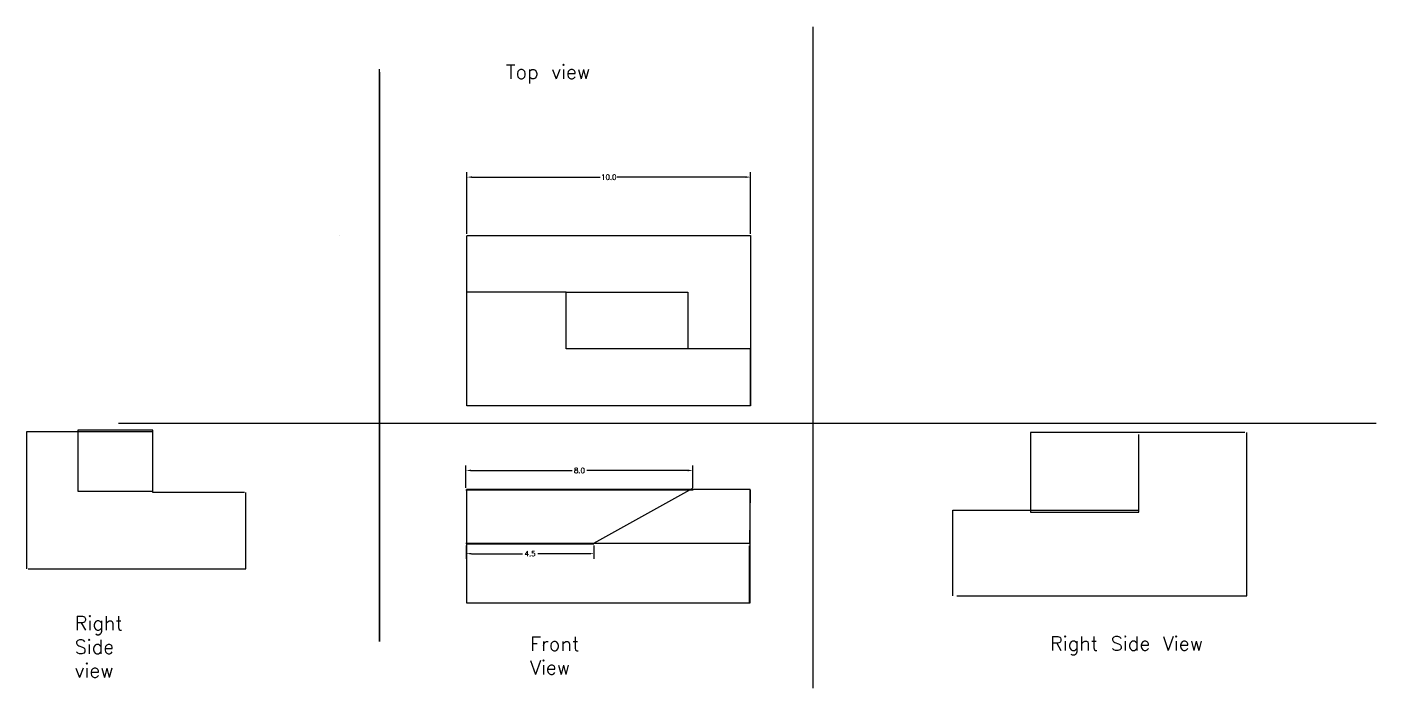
# Model space of a CAD drawing. Header units: inches. Extents: x -426 to 91, y 42 to 258.
# Drawn here: x 11.4 to 58.96, y 42.45 to 65.76 of the extents above; entities that cross this region are included whole.
import ezdxf

# ---------------------------------------------------------------- set-up
doc = ezdxf.new("R2010")
doc.units = ezdxf.units.IN
doc.header["$MEASUREMENT"] = 0
doc.layers.add('Acces Line', color=110, linetype='Continuous')
doc.layers.add('dimention line', color=211, linetype='Continuous')
doc.styles.get("Standard").update_dxf_attribs({"font": 'txt.shx', "bigfont": '@extfont2.shx'})
doc.dimstyles.get("Standard").update_dxf_attribs({"dimtxt": 0.18, "dimasz": 0.18, "dimexe": 0.18, "dimexo": 0.0625, "dimgap": 0.09, "dimtad": 0, "dimdec": 1, "dimzin": 0, "dimdsep": 46, "dimtxsty": 'Standard', "dimcen": 0.09, "dimadec": 0, "dimazin": 0, "dimtfac": 1, "dimtdec": 1, "dimtofl": 0, "dimtmove": 0, "dimatfit": 3, "dimfxl": 1, "dimtolj": 1, "dimtzin": 0, "dimarcsym": 0})

# ---------------------------------------------------------------- blocks, each defined once
blk = doc.blocks.new('*D21')
at = {"layer": 'Defpoints', "color": 0, "transparency": 16777216}
for p in [(36.911, 60.468), (26.911, 58.409), (36.911, 58.409)]:
    blk.add_point(p, dxfattribs=at)
at = {"layer": 'dimention line', "color": 0, "lineweight": -2, "transparency": 16777216}
for p, q in [((26.911, 58.471), (26.911, 60.648)), ((27.091, 60.468), (31.611, 60.468)), ((36.731, 60.468), (32.211, 60.468)), ((36.911, 58.471), (36.911, 60.648))]:
    blk.add_line(p, q, dxfattribs=at)
at = {"layer": 'dimention line', "color": 0, "transparency": 16777216}
for points in [[(27.091, 60.498), (27.091, 60.438), (26.911, 60.468)], [(36.731, 60.498), (36.731, 60.438), (36.911, 60.468)]]:
    blk.add_solid(points, dxfattribs=at)
at = {"layer": 'dimention line', "color": 0, "transparency": 16777216, "insert": (31.911, 60.468), "char_height": 0.18, "attachment_point": 5}
blk.add_mtext('\\A1;10.0', dxfattribs=at)
blk = doc.blocks.new('*D29')
at = {"layer": 'Defpoints', "color": 0, "transparency": 16777216}
for p in [(34.876, 50.126), (26.876, 49.448), (34.876, 49.448)]:
    blk.add_point(p, dxfattribs=at)
at = {"layer": 'dimention line', "color": 0, "lineweight": -2, "transparency": 16777216}
for p, q in [((26.876, 49.511), (26.876, 50.306)), ((27.056, 50.126), (30.621, 50.126)), ((34.696, 50.126), (31.131, 50.126)), ((34.876, 49.511), (34.876, 50.306))]:
    blk.add_line(p, q, dxfattribs=at)
at = {"layer": 'dimention line', "color": 0, "transparency": 16777216}
for points in [[(27.056, 50.156), (27.056, 50.096), (26.876, 50.126)], [(34.696, 50.156), (34.696, 50.096), (34.876, 50.126)]]:
    blk.add_solid(points, dxfattribs=at)
at = {"layer": 'dimention line', "color": 0, "transparency": 16777216, "insert": (30.876, 50.126), "char_height": 0.18, "attachment_point": 5}
blk.add_mtext('\\A1;8.0', dxfattribs=at)
blk = doc.blocks.new('*D30')
at = {"layer": 'Defpoints', "color": 0, "transparency": 16777216}
for p in [(26.888, 47.544), (31.388, 47.544), (31.388, 47.192)]:
    blk.add_point(p, dxfattribs=at)
at = {"layer": 'dimention line', "color": 0, "lineweight": -2, "transparency": 16777216}
for p, q in [((26.888, 47.482), (26.888, 47.012)), ((27.068, 47.192), (28.868, 47.192)), ((31.208, 47.192), (29.408, 47.192)), ((31.388, 47.482), (31.388, 47.012))]:
    blk.add_line(p, q, dxfattribs=at)
at = {"layer": 'dimention line', "color": 0, "transparency": 16777216}
for points in [[(27.068, 47.222), (27.068, 47.162), (26.888, 47.192)], [(31.208, 47.222), (31.208, 47.162), (31.388, 47.192)]]:
    blk.add_solid(points, dxfattribs=at)
at = {"layer": 'dimention line', "color": 0, "transparency": 16777216, "insert": (29.138, 47.192), "char_height": 0.18, "attachment_point": 5}
blk.add_mtext('\\A1;4.5', dxfattribs=at)

msp = doc.modelspace()

# ---------------------------------------------------------------- linework, layer by layer
at = {"layer": 'Acces Line'}
for p, q in [((39.104, 65.762), (39.104, 42.455)), ((23.828, 44.095), (23.828, 64.271)), ((23.828, 64.172), (23.828, 44.095)), ((14.623, 51.798), (58.957, 51.798))]:
    msp.add_line(p, q, dxfattribs=at)
at = {"layer": 'dimention line'}
for p, q in [((22.411, 58.401), (22.411, 58.401)), ((26.911, 58.409), (36.911, 58.409)), ((26.911, 52.409), (26.911, 58.401)), ((36.911, 58.409), (36.911, 58.409)), ((36.911, 58.409), (36.911, 52.409)), ((30.411, 56.409), (26.911, 56.409)), ((26.911, 56.409), (26.911, 56.409)), ((30.411, 54.409), (30.411, 56.409)), ((30.411, 56.409), (34.698, 56.409)), ((34.698, 56.409), (34.698, 54.409)), ((36.911, 54.409), (30.411, 54.409)), ((36.911, 52.409), (36.911, 54.409)), ((36.911, 52.409), (26.911, 52.409)), ((11.4, 46.662), (11.4, 51.5)), ((11.4, 51.5), (15.796, 51.5)), ((15.841, 51.545), (13.195, 51.545)), ((13.195, 51.545), (13.195, 49.394)), ((15.841, 49.35), (15.841, 51.545)), ((54.335, 51.462), (46.776, 51.462)), ((46.776, 51.462), (46.776, 48.658)), ((50.591, 48.658), (50.591, 51.39)), ((54.407, 45.71), (54.407, 51.462)), ((26.892, 49.465), (35.392, 49.465)), ((31.386, 47.561), (34.878, 49.506)), ((13.195, 49.394), (15.841, 49.394)), ((19.071, 49.35), (15.841, 49.35)), ((19.116, 46.662), (19.116, 49.35)), ((26.876, 49.448), (34.876, 49.448)), ((26.894, 49.459), (26.894, 45.459)), ((36.894, 49.459), (26.894, 49.459)), ((26.894, 49.459), (26.894, 47.56)), ((26.894, 49.459), (34.894, 49.459)), ((34.894, 49.459), (26.894, 49.459)), ((26.894, 49.459), (32.937, 49.459)), ((36.892, 49.439), (36.876, 47.561)), ((36.894, 45.459), (36.894, 49.459)), ((44.041, 45.71), (44.041, 48.73)), ((44.041, 48.73), (50.591, 48.73)), ((46.776, 48.658), (50.591, 48.658)), ((26.876, 47.559), (31.376, 47.559)), ((26.892, 47.559), (31.392, 47.559)), ((26.894, 47.56), (36.894, 47.56)), ((26.888, 47.544), (31.388, 47.544)), ((36.876, 45.465), (36.876, 47.465)), ((11.445, 46.662), (19.116, 46.662)), ((44.185, 45.71), (54.407, 45.71)), ((26.894, 45.459), (36.894, 45.459))]:
    msp.add_line(p, q, dxfattribs=at)

# ---------------------------------------------------------------- texts
at = {"layer": 'dimention line', "char_height": 0.5, "attachment_point": 1}
for s, width, insert in [('Top view', 5.63368, (28.281, 64.431)), ('Right Side view', 2.02178, (13.08, 44.991)), ('Front View', 1.29524, (29.134, 44.261)), ('Right Side View', 5.79028, (47.465, 44.275))]:
    msp.add_mtext_dynamic_manual_height_columns(s, width=width, gutter_width=1, heights=[0], dxfattribs=dict(at, insert=insert))

# ---------------------------------------------------------------- dimensions: what is measured, and where the dimension line sits
at = {"layer": 'dimention line'}
for base, p1, p2, picture, middle in [((36.911, 60.468), (26.911, 58.409), (36.911, 58.409), '*D21', (31.911, 60.468)), ((34.876, 50.126), (26.876, 49.448), (34.876, 49.448), '*D29', (30.876, 50.126)), ((31.388, 47.192), (26.888, 47.544), (31.388, 47.544), '*D30', (29.138, 47.192))]:
    dim = msp.add_linear_dim(base=base, p1=p1, p2=p2, dimstyle='Standard', dxfattribs=at)
    dim.commit()
    dim.dimension.update_dxf_attribs({"geometry": picture, "text_midpoint": middle})

doc.saveas('drawing.dxf')
